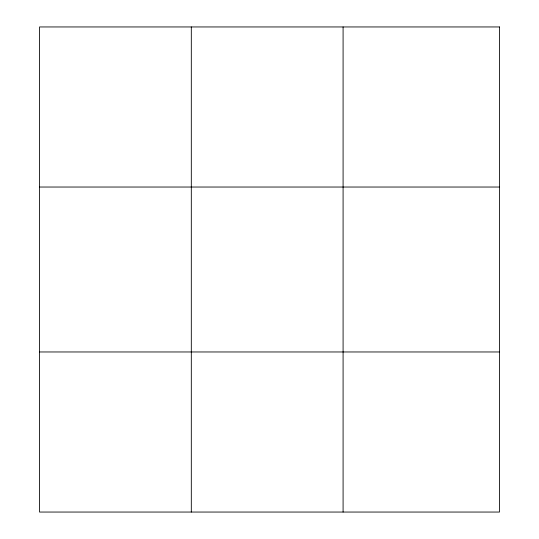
<?xml version="1.0" encoding="UTF-8"?>
<svg xmlns="http://www.w3.org/2000/svg" width="539" height="539" viewBox="0 0 539 539"><rect width="100%" height="100%" fill="white"/><g stroke="black" fill="none" stroke-linecap="round" stroke-linejoin="round"><path stroke-width="0.81" d="M191.311 26.95L191.311 512.05M343.087 26.95L343.087 512.05M39.542 187.033L499.458 187.033M39.542 351.967L499.458 351.967M499.458 26.95L499.458 512.05L39.542 512.05L39.542 26.95L499.458 26.95"/></g></svg>
